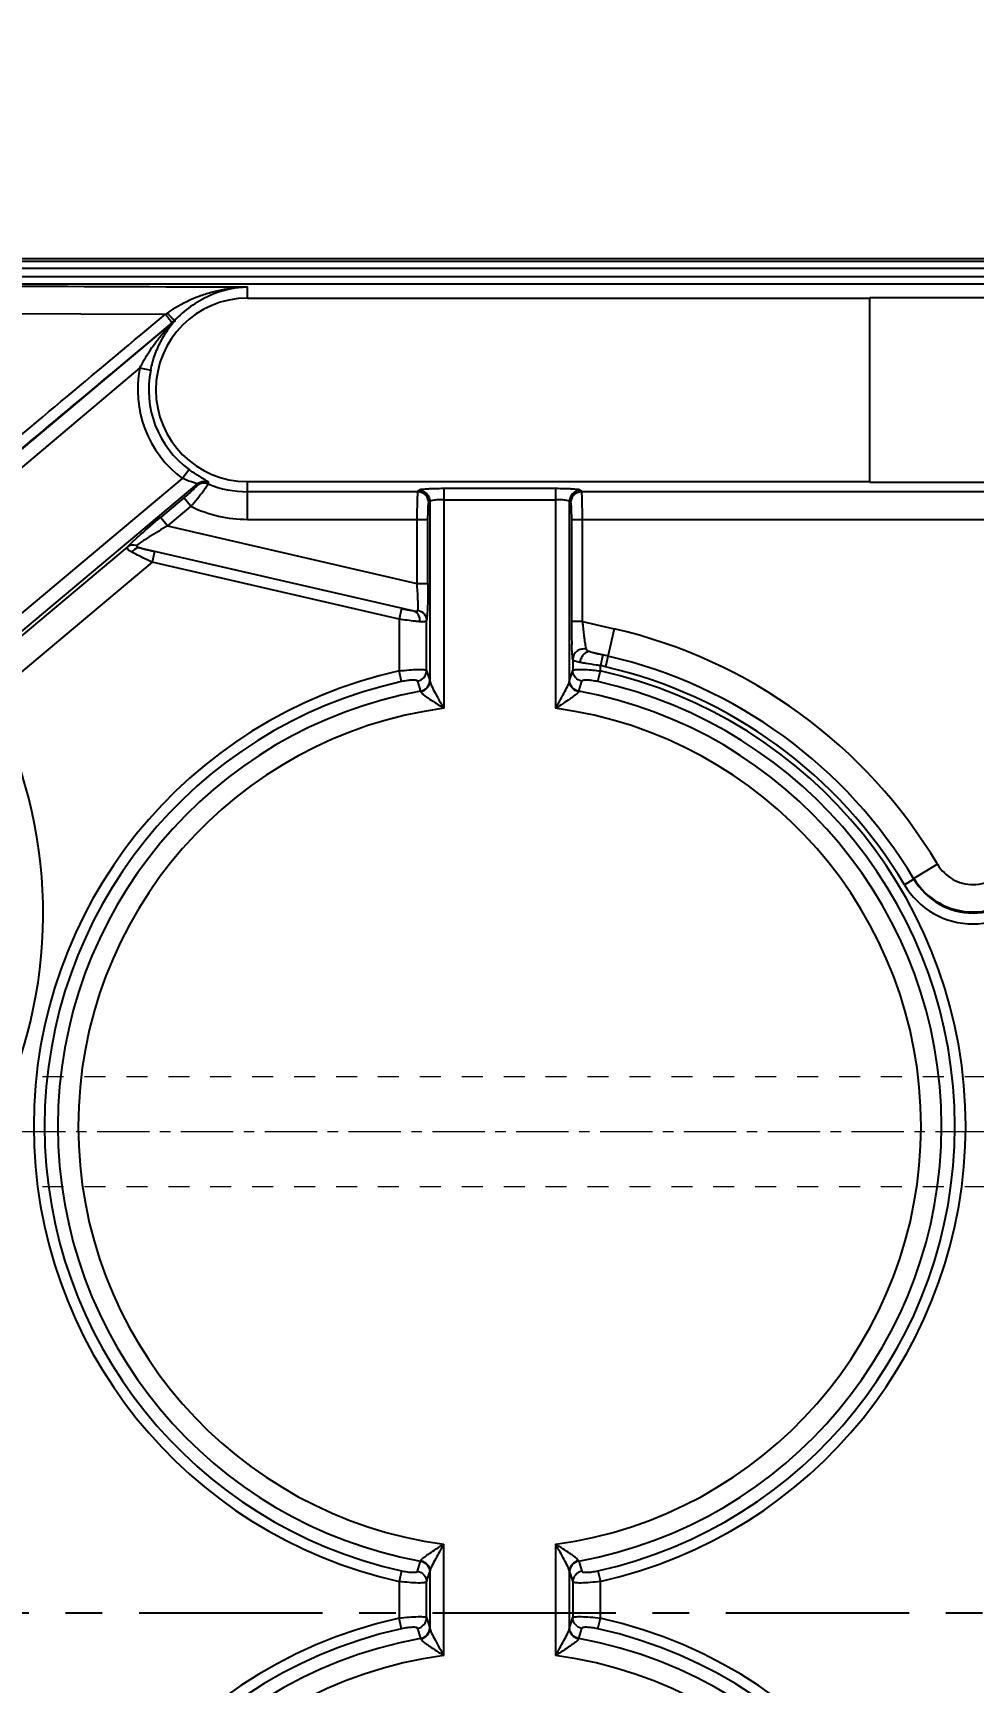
# Model space of a CAD drawing. Header units: millimetres. Extents: x 1727 to 4210, y -6182 to 759.
# Drawn here: x 2704.2 to 2772.6, y -3313.4 to -3193.6 of the extents above; entities that cross this region are included whole.
import ezdxf

# ---------------------------------------------------------------- set-up
doc = ezdxf.new("R2010")
doc.units = ezdxf.units.MM
doc.header["$LTSCALE"] = 16.335
doc.header["$PDMODE"] = 3
doc.header["$PDSIZE"] = 0.3125
doc.linetypes.add('CENTER', pattern=[0.6, 0.375, -0.075, 0.075, -0.075])
doc.linetypes.add('HIDDEN', pattern=[0.2, 0.1, -0.1])
doc.layers.get('0').update_dxf_attribs({"linetype": 'CONTINUOUS'})
doc.layers.get('Defpoints').update_dxf_attribs({"linetype": 'CONTINUOUS'})
doc.layers.add('cool', color=153, linetype='HIDDEN', lineweight=9)
doc.layers.add('dim', color=82, linetype='CONTINUOUS', lineweight=9)
doc.layers.add('DEFAULT_2', color=8, linetype='HIDDEN')
doc.styles.get("Standard").update_dxf_attribs({"font": 'txt', "width": 0.8})
doc.dimstyles.new('mold', dxfattribs={"dimtxt": 8, "dimasz": 5, "dimexe": 0, "dimexo": 0, "dimgap": 0, "dimtad": 1, "dimzin": 1, "dimtxsty": 'Standard', "dimcen": 0, "dimclrd": 4, "dimclre": 4, "dimclrt": 6, "dimazin": 0, "dimtfac": 1, "dimtofl": 0, "dimtmove": 0, "dimatfit": 3, "dimfxl": 0, "dimarcsym": 0})

# ---------------------------------------------------------------- blocks, each defined once
blk = doc.blocks.new('124')
at = {"layer": 'cool', "ltscale": 0.932966}
for p, q in [((10.14, -1344.71), (401.48, -1344.71)), ((10.14, -1352.71), (401.48, -1352.71))]:
    blk.add_line(p, q, dxfattribs=at)
at = {"layer": 'cool', "color": 1, "linetype": 'CENTER', "ltscale": 0.621977}
blk.add_line((-4.19, -1348.71), (415.81, -1348.71), dxfattribs=at)
blk = doc.blocks.new('*D510')
at = {"layer": 'Defpoints', "color": 0}
for p in [(2772.58, -3308.43), (2772.58, -3477), (2772.58, -3491.24)]:
    blk.add_point(p, dxfattribs=at)
at = {"layer": 'dim', "color": 4, "lineweight": -2}
blk.add_line((2772.58, -3477), (2772.58, -3501.9), dxfattribs=at)
at = {"layer": 'dim', "color": 6, "insert": (2769.66, -3496.57), "char_height": 5, "attachment_point": 5, "rotation": 90}
blk.add_mtext('0,00', dxfattribs=at)
blk = doc.blocks.new('*D511')
at = {"layer": 'Defpoints', "color": 0}
for p in [(2772.58, -3129.81), (2772.58, -3141.71), (2772.58, -3308.43)]:
    blk.add_point(p, dxfattribs=at)
at = {"layer": 'dim', "color": 4, "lineweight": -2}
blk.add_line((2772.58, -3141.71), (2772.58, -3119.14), dxfattribs=at)
at = {"layer": 'dim', "color": 6, "insert": (2769.66, -3124.47), "char_height": 5, "attachment_point": 5, "rotation": 90}
blk.add_mtext('0,00', dxfattribs=at)
blk = doc.blocks.new('*D518')
at = {"layer": 'Defpoints', "color": 0}
for p in [(2553.25, -3308.43), (2568.17, -3308.43), (2772.58, -3308.43)]:
    blk.add_point(p, dxfattribs=at)
at = {"layer": 'dim', "color": 4, "lineweight": -2}
blk.add_line((2568.17, -3308.43), (2542.59, -3308.43), dxfattribs=at)
at = {"layer": 'dim', "color": 6, "insert": (2547.92, -3305.51), "char_height": 5, "attachment_point": 5}
blk.add_mtext('0,00', dxfattribs=at)
blk = doc.blocks.new('*D520')
at = {"layer": 'Defpoints', "color": 0}
for p in [(2772.58, -3308.43), (2553.25, -3413.43), (2569.64, -3413.43)]:
    blk.add_point(p, dxfattribs=at)
at = {"layer": 'dim', "color": 4, "lineweight": -2}
blk.add_line((2569.64, -3413.43), (2535.92, -3413.43), dxfattribs=at)
at = {"layer": 'dim', "color": 6, "insert": (2544.59, -3410.51), "char_height": 5, "attachment_point": 5}
blk.add_mtext('105,00', dxfattribs=at)
blk = doc.blocks.new('*D521')
at = {"layer": 'Defpoints', "color": 0}
for p in [(2772.58, -3308.43), (2553.25, -3458.43), (2593.78, -3458.43)]:
    blk.add_point(p, dxfattribs=at)
at = {"layer": 'dim', "color": 4, "lineweight": -2}
blk.add_line((2593.78, -3458.43), (2535.92, -3458.43), dxfattribs=at)
at = {"layer": 'dim', "color": 6, "insert": (2544.59, -3455.51), "char_height": 5, "attachment_point": 5}
blk.add_mtext('150,00', dxfattribs=at)
blk = doc.blocks.new('*D515')
at = {"layer": 'Defpoints', "color": 0}
for p in [(2772.58, -3308.43), (2602.58, -3467.23), (2602.58, -3491.24)]:
    blk.add_point(p, dxfattribs=at)
at = {"layer": 'dim', "color": 4, "lineweight": -2}
blk.add_line((2602.58, -3467.23), (2602.58, -3508.57), dxfattribs=at)
at = {"layer": 'dim', "color": 6, "insert": (2599.66, -3499.9), "char_height": 5, "attachment_point": 5, "rotation": 90}
blk.add_mtext('170,00', dxfattribs=at)
blk = doc.blocks.new('*D522')
at = {"layer": 'Defpoints', "color": 0}
for p in [(2602.58, -3129.81), (2602.58, -3155.15), (2772.58, -3308.43)]:
    blk.add_point(p, dxfattribs=at)
at = {"layer": 'dim', "color": 4, "lineweight": -2}
blk.add_line((2602.58, -3155.15), (2602.58, -3112.47), dxfattribs=at)
at = {"layer": 'dim', "color": 6, "insert": (2599.66, -3121.14), "char_height": 5, "attachment_point": 5, "rotation": 90}
blk.add_mtext('170,00', dxfattribs=at)
blk = doc.blocks.new('*D516')
at = {"layer": 'Defpoints', "color": 0}
for p in [(2554.25, -3158.43), (2593.78, -3158.43), (2772.58, -3308.43)]:
    blk.add_point(p, dxfattribs=at)
at = {"layer": 'dim', "color": 4, "lineweight": -2}
blk.add_line((2593.78, -3158.43), (2536.91, -3158.43), dxfattribs=at)
at = {"layer": 'dim', "color": 6, "insert": (2545.58, -3155.51), "char_height": 5, "attachment_point": 5}
blk.add_mtext('150,00', dxfattribs=at)
blk = doc.blocks.new('*D679')
at = {"layer": 'Defpoints', "color": 0}
for p in [(2772.58, -3308.43), (2555.6, -3343.43), (2567.18, -3343.43)]:
    blk.add_point(p, dxfattribs=at)
at = {"layer": 'dim', "color": 4, "lineweight": -2}
blk.add_line((2567.18, -3343.43), (2540.27, -3343.43), dxfattribs=at)
at = {"layer": 'dim', "color": 6, "insert": (2547.94, -3340.51), "char_height": 5, "attachment_point": 5}
blk.add_mtext('35,00', dxfattribs=at)
blk = doc.blocks.new('*D680')
at = {"layer": 'Defpoints', "color": 0}
for p in [(2555.6, -3273.43), (2571.26, -3273.43), (2772.58, -3308.43)]:
    blk.add_point(p, dxfattribs=at)
at = {"layer": 'dim', "color": 4, "lineweight": -2}
blk.add_line((2571.26, -3273.43), (2540.27, -3273.43), dxfattribs=at)
at = {"layer": 'dim', "color": 6, "insert": (2547.94, -3270.51), "char_height": 5, "attachment_point": 5}
blk.add_mtext('35,00', dxfattribs=at)
blk = doc.blocks.new('*D681')
at = {"layer": 'Defpoints', "color": 0}
for p in [(2555.6, -3188.43), (2571.06, -3188.43), (2772.58, -3308.43)]:
    blk.add_point(p, dxfattribs=at)
at = {"layer": 'dim', "color": 4, "lineweight": -2}
blk.add_line((2571.06, -3188.43), (2538.27, -3188.43), dxfattribs=at)
at = {"layer": 'dim', "color": 6, "insert": (2546.94, -3185.51), "char_height": 5, "attachment_point": 5}
blk.add_mtext('120,00', dxfattribs=at)

msp = doc.modelspace()

# ---------------------------------------------------------------- linework, layer by layer
at = {"color": 7, "linetype": 'Continuous'}
for p, q in [((2679.243, -3209.99), (2865.908, -3209.99)), ((2865.746, -3210.202), (2679.405, -3210.202)), ((2679.79, -3210.704), (2865.36, -3210.704)), ((2863.349, -3211.321), (2681.802, -3211.321)), ((2681.802, -3211.822), (2863.349, -3211.822)), ((2719.813, -3212.873), (2719.813, -3212.059)), ((2719.813, -3212.873), (2765.075, -3212.873)), ((2765.075, -3212.831), (2780.075, -3212.831)), ((2765.075, -3226.202), (2765.075, -3212.873)), ((2681.547, -3213.904), (2713.845, -3214.045)), ((2713.845, -3214.045), (2713.988, -3213.959)), ((2714.537, -3214.494), (2692.595, -3232.906)), ((2714.322, -3214.66), (2714.503, -3214.508)), ((2714.537, -3214.494), (2714.503, -3214.508)), ((2711.993, -3217.939), (2693.24, -3233.675)), ((2711.993, -3217.939), (2712.779, -3218.1)), ((2696.954, -3241.188), (2715.089, -3225.971)), ((2715.564, -3225.324), (2715.089, -3225.971)), ((2716.968, -3226.376), (2716.98, -3226.265)), ((2719.813, -3228.949), (2719.813, -3226.202)), ((2719.813, -3226.202), (2765.075, -3226.202)), ((2765.075, -3226.244), (2780.075, -3226.244)), ((2699.112, -3240.687), (2716.152, -3226.389)), ((2715.18, -3227.386), (2713.49, -3228.805)), ((2715.696, -3228.001), (2715.18, -3227.386)), ((2716.143, -3226.501), (2716.152, -3226.389)), ((2732.196, -3226.944), (2719.813, -3226.944)), ((2732.196, -3226.944), (2732.276, -3226.837)), ((2734.083, -3226.717), (2734.083, -3242.682)), ((2742.225, -3226.717), (2734.083, -3226.717)), ((2734.083, -3227.519), (2742.225, -3227.519)), ((2742.225, -3226.717), (2742.225, -3242.682)), ((2744.032, -3226.837), (2744.112, -3226.944)), ((2801.038, -3226.944), (2744.112, -3226.944)), ((2715.696, -3228.001), (2714.006, -3229.42)), ((2733.079, -3227.639), (2732.999, -3227.746)), ((2733.079, -3227.639), (2733.079, -3240.707)), ((2743.229, -3240.707), (2743.229, -3227.639)), ((2743.31, -3227.746), (2743.229, -3227.639)), ((2714.006, -3229.42), (2713.49, -3228.805)), ((2714.006, -3229.42), (2732.137, -3233.599)), ((2719.813, -3228.949), (2732.94, -3228.949)), ((2732.137, -3228.949), (2732.137, -3233.599)), ((2732.94, -3233.599), (2732.94, -3228.949)), ((2743.368, -3228.949), (2743.368, -3236.372)), ((2743.368, -3228.949), (2801.782, -3228.949)), ((2744.171, -3236.372), (2744.171, -3228.949)), ((2711.065, -3230.967), (2699.86, -3240.369)), ((2711.99, -3231.013), (2731.909, -3235.604)), ((2712.875, -3232.069), (2701.121, -3241.932)), ((2713.056, -3231.287), (2712.875, -3232.069)), ((2730.835, -3236.208), (2712.875, -3232.069)), ((2732.137, -3233.599), (2732.94, -3233.599)), ((2731.015, -3235.426), (2730.835, -3236.208)), ((2730.835, -3236.208), (2730.835, -3239.968)), ((2732.842, -3239.929), (2732.842, -3236.297)), ((2744.171, -3236.372), (2743.368, -3236.372)), ((2744.171, -3236.372), (2746.486, -3236.906)), ((2746.486, -3236.906), (2745.849, -3239.668)), ((2743.466, -3239.116), (2743.466, -3239.929)), ((2744.759, -3238.566), (2746.035, -3238.86)), ((2745.654, -3238.8), (2745.474, -3239.582)), ((2731.006, -3240.741), (2730.835, -3239.968)), ((2732.183, -3240.708), (2732.408, -3241.443)), ((2732.842, -3239.929), (2733.069, -3240.664)), ((2743.239, -3240.664), (2743.466, -3239.929)), ((2743.901, -3241.443), (2744.126, -3240.708)), ((2745.303, -3240.741), (2745.474, -3239.968)), ((2745.474, -3239.968), (2745.474, -3239.582)), ((2745.849, -3239.668), (2745.474, -3239.582)), ((2768.27, -3255.097), (2767.581, -3255.508)), ((2768.27, -3255.097), (2768.273, -3255.048)), ((2769.994, -3254.019), (2768.273, -3255.048)), ((2734.083, -3311.524), (2734.083, -3303.426)), ((2742.225, -3303.426), (2742.225, -3311.524)), ((2731.006, -3305.366), (2730.835, -3306.14)), ((2732.183, -3305.4), (2732.408, -3304.664)), ((2732.842, -3306.178), (2733.069, -3305.443)), ((2733.079, -3305.401), (2733.079, -3309.549)), ((2743.229, -3309.549), (2743.229, -3305.401)), ((2743.239, -3305.443), (2743.466, -3306.178)), ((2743.901, -3304.664), (2744.126, -3305.4)), ((2745.303, -3305.366), (2745.474, -3306.14)), ((2730.835, -3306.14), (2730.835, -3308.81)), ((2732.842, -3308.772), (2732.842, -3306.178)), ((2743.466, -3306.178), (2743.466, -3308.772)), ((2745.474, -3308.81), (2745.474, -3306.14)), ((2731.006, -3309.583), (2730.835, -3308.81)), ((2732.842, -3308.772), (2733.069, -3309.507)), ((2743.239, -3309.507), (2743.466, -3308.772)), ((2745.303, -3309.583), (2745.474, -3308.81)), ((2732.183, -3309.55), (2732.408, -3310.286)), ((2743.901, -3310.286), (2744.126, -3309.55))]:
    msp.add_line(p, q, dxfattribs=at)
at = {"color": 1, "linetype": 'CENTER', "ltscale": 2.176925}
msp.add_line((2562.575, -3308.43), (2982.575, -3308.43), dxfattribs=at)
at = {"color": 7, "linetype": 'Continuous'}
for centre, radius, start, end in [((2772.29, 13883.174), 17095.313, 269.6968578, 269.8241215), ((2719.813, -3219.537), 6.664, 90, 270), ((2719.813, -3219.537), 7.982, 168.44952, 233.71075), ((2719.813, -3219.537), 7.179, 168.44952, 233.71075), ((2716.667, -3227.006), 0.804, 121.96178, 129.83293), ((2716.66, -3227.122), 0.808, 112.89234, 129.7855), ((2719.813, -3219.537), 7.407, 247.40864, 270), ((2719.813, -3219.537), 9.412, 244.06287, 270), ((2797.346, -3236.384), 53.978, 179.98789, 180.92221), ((2738.154, -3273.054), 37.096, 30.87199, 77.02103), ((2782.755, -3236.652), 39.384, 180.87317, 182.03426), ((2744.895, -3239.475), 0.921, 167.78496, 172.00613), ((2738.154, -3273.054), 35.063, 30.80549, 77.02103), ((2738.154, -3273.054), 33.886, 102.47454, 257.52546), ((2738.154, -3273.054), 33.886, 282.47454, 77.52546), ((2738.154, -3273.054), 34.261, 30.80549, 77.02103), ((2738.154, -3273.054), 33.094, 102.47454, 257.52546), ((2738.154, -3273.054), 32.128, 100.30331, 259.69669), ((2738.154, -3273.054), 32.128, 280.30331, 79.69669), ((2738.154, -3273.054), 33.094, 282.47454, 77.52546), ((2671.07, -3257.592), 33.886, 282.47454, 27.52546), ((2738.154, -3273.054), 30.644, 97.63481, 262.36519), ((2738.154, -3273.054), 30.644, 277.63481, 82.36519), ((2772.575, -3252.461), 5.02, 211.01746, 328.98254), ((2671.07, -3326.435), 33.886, 102.47454, 77.52546), ((2738.154, -3341.896), 33.886, 102.47454, 77.52546), ((2738.154, -3341.896), 33.094, 102.47454, 77.52546), ((2738.154, -3341.896), 32.128, 100.30331, 79.69669), ((2738.154, -3341.896), 30.644, 97.63481, 82.36519)]:
    msp.add_arc(centre, radius, start, end, dxfattribs=at)
for points, knots in [([(2713.988, -3213.959), (2714.168, -3213.828), (2714.892, -3213.334), (2715.687, -3212.943), (2716.303, -3212.719)], [0, 0, 0, 0, 0.2534757, 1, 1, 1, 1]), ([(2719.813, -3212.059), (2718.865, -3212.098), (2716.88, -3212.563), (2715.216, -3213.755), (2714.501, -3214.509)], [0, 0, 0, 0, 0.4773296, 1, 1, 1, 1]), ([(2716.303, -3212.719), (2716.587, -3212.616), (2717.725, -3212.252), (2718.922, -3212.082), (2719.813, -3212.059)], [0, 0, 0, 0, 0.2538113, 1, 1, 1, 1]), ([(2714.127, -3214.391), (2714.105, -3214.364), (2714.012, -3214.247), (2713.917, -3214.132), (2713.845, -3214.045)], [0, 0, 0, 0, 0.2388058, 1, 1, 1, 1]), ([(2714.084, -3214.062), (2714.1, -3214.078), (2714.16, -3214.138), (2714.218, -3214.2), (2714.261, -3214.246)], [0, 0, 0, 0, 0.2632811, 1, 1, 1, 1]), ([(2714.502, -3214.509), (2714.493, -3214.512), (2714.469, -3214.468), (2714.428, -3214.424), (2714.348, -3214.342), (2714.293, -3214.281), (2714.261, -3214.246)], [0, 0, 0, 0, 0.0886406, 0.2926411, 0.6024413, 1, 1, 1, 1]), ([(2712.659, -3216.775), (2712.798, -3216.563), (2713.015, -3216.252), (2713.321, -3215.852), (2713.558, -3215.561), (2713.801, -3215.277), (2714.008, -3215.049), (2714.178, -3214.867), (2714.296, -3214.743), (2714.417, -3214.619), (2714.454, -3214.58), (2714.514, -3214.518), (2714.503, -3214.523)], [0, 0, 0, 0, 0.2603147, 0.3896418, 0.5184034, 0.6465394, 0.7738302, 0.8369484, 0.8993539, 0.9598703, 0.9876386, 1, 1, 1, 1]), ([(2712.779, -3218.1), (2712.817, -3217.913), (2712.905, -3217.546), (2713.075, -3217.01), (2713.278, -3216.498), (2713.511, -3216.013), (2713.729, -3215.629), (2713.915, -3215.338), (2714.06, -3215.127), (2714.201, -3214.933), (2714.369, -3214.721), (2714.425, -3214.643), (2714.579, -3214.468), (2714.55, -3214.48)], [0, 0, 0, 0, 0.1402235, 0.2783615, 0.4135868, 0.5457218, 0.6747861, 0.7381349, 0.8005698, 0.8618092, 0.9211677, 0.9763885, 1, 1, 1, 1]), ([(2714.322, -3214.66), (2714.321, -3214.65), (2714.299, -3214.624), (2714.265, -3214.569), (2714.203, -3214.489), (2714.155, -3214.427), (2714.127, -3214.391)], [0, 0, 0, 0, 0.0873151, 0.287847, 0.5946074, 1, 1, 1, 1]), ([(2716.152, -3226.389), (2716.156, -3226.38), (2716.115, -3226.355), (2716.058, -3226.336), (2715.948, -3226.298), (2715.751, -3226.236), (2715.455, -3226.134), (2715.214, -3226.033), (2715.089, -3225.971)], [0, 0, 0, 0, 0.0251228, 0.0879702, 0.1861249, 0.3141925, 0.6358177, 1, 1, 1, 1]), ([(2716.98, -3226.265), (2716.98, -3226.249), (2716.935, -3226.214), (2716.859, -3226.158), (2716.722, -3226.076), (2716.546, -3225.97), (2716.331, -3225.84), (2715.995, -3225.629), (2715.737, -3225.452), (2715.564, -3225.324)], [0, 0, 0, 0, 0.0265349, 0.085773, 0.1782394, 0.3008879, 0.4497263, 0.620027, 1, 1, 1, 1]), ([(2716.98, -3226.265), (2716.92, -3226.24), (2716.676, -3226.176), (2716.401, -3226.225), (2716.242, -3226.324)], [0, 0, 0, 0, 0.2550864, 1, 1, 1, 1]), ([(2716.143, -3226.501), (2716.142, -3226.515), (2716.108, -3226.547), (2716.055, -3226.61), (2715.961, -3226.699), (2715.789, -3226.86), (2715.526, -3227.093), (2715.301, -3227.285), (2715.18, -3227.386)], [0, 0, 0, 0, 0.0305004, 0.0972429, 0.1961865, 0.3228158, 0.6389841, 1, 1, 1, 1]), ([(2715.696, -3228.001), (2715.863, -3227.815), (2716.161, -3227.454), (2716.509, -3227.021), (2716.733, -3226.725), (2716.852, -3226.564), (2716.923, -3226.452), (2716.961, -3226.396), (2716.968, -3226.376)], [0, 0, 0, 0, 0.3632932, 0.6796317, 0.8057661, 0.9037975, 0.9693272, 1, 1, 1, 1]), ([(2732.196, -3226.944), (2732.187, -3226.963), (2732.183, -3227.029), (2732.17, -3227.156), (2732.162, -3227.347), (2732.149, -3227.706), (2732.14, -3228.247), (2732.137, -3228.704), (2732.137, -3228.949)], [0, 0, 0, 0, 0.0311314, 0.0958626, 0.1923118, 0.3169126, 0.6329167, 1, 1, 1, 1]), ([(2734.083, -3226.717), (2733.859, -3226.717), (2733.534, -3226.721), (2733.119, -3226.736), (2732.852, -3226.75), (2732.63, -3226.767), (2732.457, -3226.785), (2732.349, -3226.808), (2732.287, -3226.822), (2732.276, -3226.837)], [0, 0, 0, 0, 0.3692844, 0.5373563, 0.6861138, 0.8103842, 0.9059729, 0.9694558, 1, 1, 1, 1]), ([(2732.276, -3226.837), (2732.338, -3226.837), (2732.598, -3226.875), (2732.842, -3227.038), (2732.951, -3227.206)], [0, 0, 0, 0, 0.2376206, 1, 1, 1, 1]), ([(2732.951, -3227.206), (2732.972, -3227.239), (2733.045, -3227.373), (2733.079, -3227.527), (2733.079, -3227.639)], [0, 0, 0, 0, 0.2634873, 1, 1, 1, 1]), ([(2734.083, -3227.519), (2733.959, -3227.519), (2733.727, -3227.524), (2733.424, -3227.547), (2733.219, -3227.577), (2733.118, -3227.609), (2733.084, -3227.627), (2733.079, -3227.639)], [0, 0, 0, 0, 0.3652966, 0.67944, 0.8979409, 0.9637771, 1, 1, 1, 1]), ([(2744.032, -3226.837), (2744.021, -3226.822), (2743.959, -3226.808), (2743.851, -3226.785), (2743.678, -3226.767), (2743.457, -3226.75), (2743.19, -3226.736), (2742.775, -3226.721), (2742.449, -3226.717), (2742.225, -3226.717)], [0, 0, 0, 0, 0.0305392, 0.0940157, 0.1895962, 0.3138607, 0.4626186, 0.6306983, 1, 1, 1, 1]), ([(2743.229, -3227.639), (2743.224, -3227.627), (2743.191, -3227.609), (2743.09, -3227.577), (2742.884, -3227.547), (2742.581, -3227.524), (2742.35, -3227.519), (2742.225, -3227.519)], [0, 0, 0, 0, 0.0362219, 0.102057, 0.3205589, 0.6347077, 1, 1, 1, 1]), ([(2743.358, -3227.206), (2743.336, -3227.239), (2743.264, -3227.373), (2743.229, -3227.527), (2743.229, -3227.639)], [0, 0, 0, 0, 0.2634871, 1, 1, 1, 1]), ([(2744.032, -3226.837), (2743.97, -3226.837), (2743.71, -3226.875), (2743.466, -3227.038), (2743.358, -3227.206)], [0, 0, 0, 0, 0.2376213, 1, 1, 1, 1]), ([(2744.171, -3228.949), (2744.171, -3228.704), (2744.168, -3228.247), (2744.159, -3227.706), (2744.146, -3227.347), (2744.138, -3227.156), (2744.125, -3227.029), (2744.121, -3226.963), (2744.112, -3226.944)], [0, 0, 0, 0, 0.3670832, 0.6830874, 0.8076883, 0.9041374, 0.9688686, 1, 1, 1, 1]), ([(2732.94, -3228.949), (2732.94, -3228.802), (2732.943, -3228.528), (2732.952, -3228.203), (2732.965, -3227.988), (2732.973, -3227.872), (2732.985, -3227.797), (2732.991, -3227.756), (2732.999, -3227.746)], [0, 0, 0, 0, 0.3660596, 0.6821357, 0.8066979, 0.9029912, 0.9680165, 1, 1, 1, 1]), ([(2743.31, -3227.746), (2743.317, -3227.756), (2743.323, -3227.797), (2743.335, -3227.872), (2743.344, -3227.988), (2743.356, -3228.203), (2743.366, -3228.528), (2743.368, -3228.802), (2743.368, -3228.949)], [0, 0, 0, 0, 0.0319837, 0.097009, 0.1933024, 0.3178648, 0.6339408, 1, 1, 1, 1]), ([(2711.065, -3230.967), (2711.189, -3230.834), (2711.513, -3230.526), (2712.316, -3229.8), (2713.003, -3229.215), (2713.49, -3228.805)], [0, 0, 0, 0, 0.1678015, 0.4118709, 1, 1, 1, 1]), ([(2714.006, -3229.42), (2713.556, -3229.684), (2712.921, -3230.065), (2712.173, -3230.546), (2711.868, -3230.751), (2711.752, -3230.844)], [0, 0, 0, 0, 0.5871045, 0.8327019, 1, 1, 1, 1]), ([(2711.427, -3231.338), (2711.363, -3231.303), (2711.252, -3231.24), (2711.123, -3231.145), (2711.039, -3231.056), (2711.05, -3230.987), (2711.065, -3230.967)], [0, 0, 0, 0, 0.3877215, 0.6784219, 0.866656, 1, 1, 1, 1]), ([(2711.99, -3231.013), (2711.944, -3231.006), (2711.717, -3231.026), (2711.524, -3231.19), (2711.427, -3231.338)], [0, 0, 0, 0, 0.208264, 1, 1, 1, 1]), ([(2711.751, -3230.844), (2711.74, -3230.853), (2711.719, -3230.893), (2711.785, -3230.94), (2711.869, -3230.976), (2711.946, -3231.001), (2711.99, -3231.013)], [0, 0, 0, 0, 0.1349738, 0.3035181, 0.5935575, 1, 1, 1, 1]), ([(2711.99, -3231.013), (2712.065, -3231.035), (2712.418, -3231.135), (2712.775, -3231.222), (2713.056, -3231.287)], [0, 0, 0, 0, 0.2139537, 1, 1, 1, 1]), ([(2712.875, -3232.069), (2712.741, -3232.004), (2712.255, -3231.767), (2711.771, -3231.524), (2711.427, -3231.338)], [0, 0, 0, 0, 0.2755511, 1, 1, 1, 1]), ([(2732.209, -3235.559), (2732.221, -3235.459), (2732.225, -3235.204), (2732.211, -3234.55), (2732.171, -3233.997), (2732.137, -3233.599)], [0, 0, 0, 0, 0.1542846, 0.3884128, 1, 1, 1, 1]), ([(2732.94, -3233.599), (2732.94, -3234.148), (2732.931, -3234.91), (2732.889, -3235.809), (2732.862, -3236.159), (2732.842, -3236.297)], [0, 0, 0, 0, 0.6104137, 0.8450645, 1, 1, 1, 1]), ([(2731.015, -3235.426), (2731.098, -3235.445), (2731.394, -3235.511), (2731.693, -3235.571), (2731.909, -3235.604)], [0, 0, 0, 0, 0.2795368, 1, 1, 1, 1]), ([(2731.909, -3235.604), (2731.95, -3235.611), (2732.023, -3235.619), (2732.123, -3235.628), (2732.205, -3235.593), (2732.209, -3235.559)], [0, 0, 0, 0, 0.3850873, 0.6749866, 1, 1, 1, 1]), ([(2731.909, -3235.604), (2732.045, -3235.644), (2732.293, -3235.89), (2732.337, -3236.215), (2732.326, -3236.385)], [0, 0, 0, 0, 0.4532998, 1, 1, 1, 1]), ([(2732.209, -3235.559), (2732.377, -3235.596), (2732.699, -3235.777), (2732.839, -3236.126), (2732.842, -3236.297)], [0, 0, 0, 0, 0.5014203, 1, 1, 1, 1]), ([(2732.326, -3236.385), (2732.221, -3236.376), (2731.723, -3236.326), (2731.226, -3236.263), (2730.835, -3236.208)], [0, 0, 0, 0, 0.2094677, 1, 1, 1, 1]), ([(2732.842, -3236.297), (2732.828, -3236.354), (2732.69, -3236.399), (2732.52, -3236.399), (2732.395, -3236.392), (2732.326, -3236.385)], [0, 0, 0, 0, 0.3234471, 0.6158798, 1, 1, 1, 1]), ([(2744.171, -3236.372), (2744.18, -3236.48), (2744.218, -3236.888), (2744.263, -3237.295), (2744.303, -3237.593)], [0, 0, 0, 0, 0.2643293, 1, 1, 1, 1]), ([(2743.427, -3238.691), (2743.424, -3238.644), (2743.411, -3238.43), (2743.402, -3238.217), (2743.396, -3238.05)], [0, 0, 0, 0, 0.222849, 1, 1, 1, 1]), ([(2744.303, -3237.593), (2744.309, -3237.637), (2744.331, -3237.794), (2744.355, -3237.951), (2744.374, -3238.065)], [0, 0, 0, 0, 0.2743052, 1, 1, 1, 1]), ([(2744.374, -3238.065), (2744.38, -3238.096), (2744.399, -3238.201), (2744.42, -3238.306), (2744.439, -3238.378)], [0, 0, 0, 0, 0.2978961, 1, 1, 1, 1]), ([(2743.466, -3239.116), (2743.463, -3239.088), (2743.445, -3238.947), (2743.435, -3238.805), (2743.427, -3238.691)], [0, 0, 0, 0, 0.198386, 1, 1, 1, 1]), ([(2744.439, -3238.378), (2744.329, -3238.357), (2744.089, -3238.37), (2743.662, -3238.545), (2743.471, -3238.897), (2743.466, -3239.116)], [0, 0, 0, 0, 0.2494021, 0.516037, 1, 1, 1, 1]), ([(2743.983, -3239.347), (2743.858, -3239.324), (2743.68, -3239.293), (2743.482, -3239.181), (2743.466, -3239.116)], [0, 0, 0, 0, 0.6543928, 1, 1, 1, 1]), ([(2744.411, -3239.422), (2744.372, -3239.415), (2744.229, -3239.392), (2744.086, -3239.367), (2743.983, -3239.347)], [0, 0, 0, 0, 0.270887, 1, 1, 1, 1]), ([(2744.759, -3238.566), (2744.595, -3238.539), (2744.305, -3238.669), (2744.092, -3238.978), (2744.017, -3239.178), (2743.994, -3239.28)], [0, 0, 0, 0, 0.4418555, 0.7204919, 1, 1, 1, 1]), ([(2745.474, -3239.582), (2745.381, -3239.569), (2745.026, -3239.519), (2744.672, -3239.465), (2744.411, -3239.422)], [0, 0, 0, 0, 0.2620418, 1, 1, 1, 1]), ([(2744.439, -3238.378), (2744.442, -3238.387), (2744.461, -3238.429), (2744.5, -3238.458), (2744.531, -3238.476)], [0, 0, 0, 0, 0.2109302, 1, 1, 1, 1]), ([(2744.531, -3238.476), (2744.546, -3238.485), (2744.618, -3238.522), (2744.697, -3238.548), (2744.759, -3238.566)], [0, 0, 0, 0, 0.2083445, 1, 1, 1, 1]), ([(2744.759, -3238.566), (2744.821, -3238.585), (2745.118, -3238.671), (2745.417, -3238.746), (2745.654, -3238.8)], [0, 0, 0, 0, 0.2116556, 1, 1, 1, 1]), ([(2730.835, -3239.968), (2731.081, -3239.934), (2731.541, -3239.885), (2732.088, -3239.853), (2732.448, -3239.854), (2732.641, -3239.865), (2732.763, -3239.885), (2732.832, -3239.909), (2732.842, -3239.929)], [0, 0, 0, 0, 0.368828, 0.6853255, 0.8091735, 0.9042536, 0.967552, 1, 1, 1, 1]), ([(2732.183, -3240.708), (2732.171, -3240.669), (2732.018, -3240.632), (2731.787, -3240.627), (2731.417, -3240.66), (2731.15, -3240.709), (2731.006, -3240.741)], [0, 0, 0, 0, 0.10006, 0.3150783, 0.6301341, 1, 1, 1, 1]), ([(2732.183, -3240.708), (2732.361, -3240.674), (2732.703, -3240.48), (2732.84, -3240.109), (2732.842, -3239.929)], [0, 0, 0, 0, 0.5016059, 1, 1, 1, 1]), ([(2732.408, -3241.443), (2732.586, -3241.41), (2732.93, -3241.216), (2733.067, -3240.844), (2733.069, -3240.664)], [0, 0, 0, 0, 0.5022495, 1, 1, 1, 1]), ([(2732.415, -3241.471), (2732.593, -3241.438), (2732.935, -3241.25), (2733.077, -3240.884), (2733.079, -3240.707)], [0, 0, 0, 0, 0.5052994, 1, 1, 1, 1]), ([(2733.079, -3240.707), (2733.085, -3240.757), (2733.124, -3240.876), (2733.249, -3241.159), (2733.471, -3241.574), (2733.768, -3242.114), (2733.977, -3242.49), (2734.083, -3242.682)], [0, 0, 0, 0, 0.0690144, 0.166672, 0.4190946, 0.7036088, 1, 1, 1, 1]), ([(2742.225, -3242.682), (2742.324, -3242.497), (2742.529, -3242.137), (2742.818, -3241.609), (2743.04, -3241.193), (2743.175, -3240.898), (2743.223, -3240.766), (2743.229, -3240.707)], [0, 0, 0, 0, 0.2834001, 0.5593531, 0.8131554, 0.9198349, 1, 1, 1, 1]), ([(2743.893, -3241.471), (2743.715, -3241.438), (2743.373, -3241.251), (2743.232, -3240.884), (2743.229, -3240.707)], [0, 0, 0, 0, 0.5052726, 1, 1, 1, 1]), ([(2743.901, -3241.443), (2743.722, -3241.41), (2743.378, -3241.216), (2743.241, -3240.844), (2743.239, -3240.664)], [0, 0, 0, 0, 0.5022501, 1, 1, 1, 1]), ([(2743.466, -3239.929), (2743.476, -3239.909), (2743.546, -3239.885), (2743.667, -3239.865), (2743.861, -3239.854), (2744.008, -3239.853), (2744.092, -3239.855)], [0, 0, 0, 0, 0.1030902, 0.3042588, 0.6064237, 1, 1, 1, 1]), ([(2744.126, -3240.708), (2743.948, -3240.674), (2743.605, -3240.48), (2743.468, -3240.109), (2743.467, -3239.929)], [0, 0, 0, 0, 0.5016051, 1, 1, 1, 1]), ([(2744.092, -3239.855), (2744.192, -3239.856), (2744.654, -3239.874), (2745.115, -3239.919), (2745.474, -3239.968)], [0, 0, 0, 0, 0.2168078, 1, 1, 1, 1]), ([(2745.303, -3240.741), (2745.158, -3240.709), (2744.891, -3240.66), (2744.521, -3240.627), (2744.29, -3240.632), (2744.137, -3240.669), (2744.126, -3240.708)], [0, 0, 0, 0, 0.3698912, 0.6849566, 0.8999512, 1, 1, 1, 1]), ([(2732.415, -3241.471), (2732.423, -3241.51), (2732.502, -3241.593), (2732.642, -3241.713), (2732.838, -3241.856), (2733.145, -3242.069), (2733.565, -3242.345), (2733.908, -3242.568), (2734.083, -3242.682)], [0, 0, 0, 0, 0.05836, 0.1537781, 0.2733149, 0.4072541, 0.6974968, 1, 1, 1, 1]), ([(2743.893, -3241.471), (2743.885, -3241.507), (2743.815, -3241.587), (2743.683, -3241.702), (2743.491, -3241.843), (2743.182, -3242.056), (2742.755, -3242.337), (2742.405, -3242.565), (2742.225, -3242.682)], [0, 0, 0, 0, 0.0541425, 0.1434162, 0.2603164, 0.3951507, 0.6892101, 1, 1, 1, 1]), ([(2768.27, -3255.097), (2768.707, -3255.833), (2769.984, -3257.102), (2772.575, -3257.791), (2775.166, -3257.102), (2776.443, -3255.833), (2776.881, -3255.097)], [0, 0, 0, 0, 0.2501542, 0.4999947, 0.7498356, 1, 1, 1, 1]), ([(2769.994, -3254.019), (2770.257, -3254.459), (2771.024, -3255.217), (2772.575, -3255.627), (2774.127, -3255.217), (2774.894, -3254.459), (2775.157, -3254.019)], [0, 0, 0, 0, 0.2502207, 0.5000003, 0.7497798, 1, 1, 1, 1]), ([(2767.581, -3255.508), (2768.089, -3256.36), (2769.572, -3257.827), (2772.575, -3258.623), (2775.579, -3257.827), (2777.062, -3256.359), (2777.57, -3255.508)], [0, 0, 0, 0, 0.2500257, 0.5000039, 0.7499804, 1, 1, 1, 1]), ([(2732.415, -3304.637), (2732.423, -3304.6), (2732.493, -3304.521), (2732.626, -3304.405), (2732.817, -3304.265), (2733.126, -3304.051), (2733.553, -3303.77), (2733.903, -3303.543), (2734.083, -3303.426)], [0, 0, 0, 0, 0.0541425, 0.1434162, 0.2603164, 0.3951507, 0.6892101, 1, 1, 1, 1]), ([(2734.083, -3303.426), (2733.984, -3303.611), (2733.779, -3303.97), (2733.491, -3304.498), (2733.268, -3304.914), (2733.133, -3305.21), (2733.085, -3305.342), (2733.079, -3305.401)], [0, 0, 0, 0, 0.2834001, 0.5593531, 0.8131554, 0.9198349, 1, 1, 1, 1]), ([(2743.893, -3304.637), (2743.885, -3304.597), (2743.806, -3304.515), (2743.666, -3304.395), (2743.471, -3304.251), (2743.163, -3304.038), (2742.743, -3303.762), (2742.4, -3303.54), (2742.225, -3303.426)], [0, 0, 0, 0, 0.05836, 0.1537781, 0.2733149, 0.4072541, 0.6974968, 1, 1, 1, 1]), ([(2743.229, -3305.401), (2743.223, -3305.35), (2743.184, -3305.231), (2743.06, -3304.948), (2742.837, -3304.534), (2742.541, -3303.993), (2742.331, -3303.618), (2742.225, -3303.426)], [0, 0, 0, 0, 0.0690144, 0.1666721, 0.4190946, 0.7036088, 1, 1, 1, 1]), ([(2731.006, -3305.366), (2731.15, -3305.398), (2731.417, -3305.448), (2731.787, -3305.48), (2732.018, -3305.476), (2732.171, -3305.438), (2732.183, -3305.4)], [0, 0, 0, 0, 0.3698911, 0.6849565, 0.8999513, 1, 1, 1, 1]), ([(2732.183, -3305.4), (2732.361, -3305.433), (2732.703, -3305.627), (2732.84, -3305.998), (2732.842, -3306.178)], [0, 0, 0, 0, 0.5016051, 1, 1, 1, 1]), ([(2732.408, -3304.664), (2732.586, -3304.697), (2732.93, -3304.891), (2733.067, -3305.263), (2733.069, -3305.443)], [0, 0, 0, 0, 0.5022501, 1, 1, 1, 1]), ([(2732.415, -3304.636), (2732.593, -3304.669), (2732.935, -3304.857), (2733.077, -3305.223), (2733.079, -3305.401)], [0, 0, 0, 0, 0.5052726, 1, 1, 1, 1]), ([(2743.893, -3304.637), (2743.715, -3304.669), (2743.373, -3304.857), (2743.231, -3305.224), (2743.229, -3305.401)], [0, 0, 0, 0, 0.5052994, 1, 1, 1, 1]), ([(2743.901, -3304.664), (2743.722, -3304.697), (2743.378, -3304.891), (2743.241, -3305.263), (2743.239, -3305.443)], [0, 0, 0, 0, 0.5022495, 1, 1, 1, 1]), ([(2744.126, -3305.4), (2743.948, -3305.433), (2743.605, -3305.627), (2743.468, -3305.998), (2743.466, -3306.178)], [0, 0, 0, 0, 0.5016066, 1, 1, 1, 1]), ([(2744.126, -3305.4), (2744.138, -3305.439), (2744.292, -3305.475), (2744.524, -3305.481), (2744.892, -3305.447), (2745.159, -3305.398), (2745.303, -3305.366)], [0, 0, 0, 0, 0.1022682, 0.3176868, 0.6317446, 1, 1, 1, 1]), ([(2732.842, -3306.178), (2732.832, -3306.198), (2732.763, -3306.223), (2732.641, -3306.242), (2732.448, -3306.254), (2732.088, -3306.255), (2731.541, -3306.222), (2731.081, -3306.173), (2730.835, -3306.14)], [0, 0, 0, 0, 0.0324464, 0.095751, 0.1908357, 0.3146884, 0.6311836, 1, 1, 1, 1]), ([(2745.474, -3306.14), (2745.227, -3306.172), (2744.767, -3306.222), (2744.22, -3306.255), (2743.86, -3306.254), (2743.667, -3306.242), (2743.546, -3306.222), (2743.476, -3306.198), (2743.466, -3306.178)], [0, 0, 0, 0, 0.368856, 0.6853009, 0.8093924, 0.9043465, 0.9676757, 1, 1, 1, 1]), ([(2730.835, -3308.81), (2731.081, -3308.777), (2731.541, -3308.728), (2732.088, -3308.695), (2732.448, -3308.696), (2732.641, -3308.708), (2732.763, -3308.727), (2732.832, -3308.752), (2732.842, -3308.772)], [0, 0, 0, 0, 0.368828, 0.6853255, 0.8091735, 0.9042536, 0.967552, 1, 1, 1, 1]), ([(2732.183, -3309.55), (2732.361, -3309.517), (2732.703, -3309.322), (2732.84, -3308.952), (2732.842, -3308.772)], [0, 0, 0, 0, 0.5016059, 1, 1, 1, 1]), ([(2743.466, -3308.772), (2743.476, -3308.752), (2743.546, -3308.727), (2743.667, -3308.708), (2743.86, -3308.696), (2744.22, -3308.695), (2744.767, -3308.728), (2745.227, -3308.777), (2745.474, -3308.81)], [0, 0, 0, 0, 0.0324464, 0.095751, 0.1908358, 0.3146884, 0.6311836, 1, 1, 1, 1]), ([(2744.126, -3309.55), (2743.948, -3309.517), (2743.605, -3309.322), (2743.468, -3308.952), (2743.467, -3308.772)], [0, 0, 0, 0, 0.5016051, 1, 1, 1, 1]), ([(2732.183, -3309.55), (2732.171, -3309.512), (2732.018, -3309.474), (2731.787, -3309.469), (2731.417, -3309.502), (2731.15, -3309.551), (2731.006, -3309.583)], [0, 0, 0, 0, 0.10006, 0.3150783, 0.6301341, 1, 1, 1, 1]), ([(2732.408, -3310.286), (2732.586, -3310.253), (2732.93, -3310.058), (2733.067, -3309.687), (2733.069, -3309.507)], [0, 0, 0, 0, 0.5022495, 1, 1, 1, 1]), ([(2732.415, -3310.313), (2732.593, -3310.281), (2732.935, -3310.093), (2733.077, -3309.726), (2733.079, -3309.549)], [0, 0, 0, 0, 0.5052994, 1, 1, 1, 1]), ([(2733.079, -3309.549), (2733.085, -3309.6), (2733.124, -3309.718), (2733.249, -3310.002), (2733.471, -3310.416), (2733.768, -3310.956), (2733.977, -3311.332), (2734.083, -3311.524)], [0, 0, 0, 0, 0.0690144, 0.1666721, 0.4190946, 0.7036088, 1, 1, 1, 1]), ([(2742.225, -3311.524), (2742.324, -3311.339), (2742.529, -3310.98), (2742.818, -3310.452), (2743.04, -3310.036), (2743.175, -3309.74), (2743.223, -3309.608), (2743.229, -3309.549)], [0, 0, 0, 0, 0.2834001, 0.5593531, 0.8131554, 0.9198349, 1, 1, 1, 1]), ([(2743.893, -3310.313), (2743.715, -3310.281), (2743.373, -3310.093), (2743.232, -3309.726), (2743.229, -3309.549)], [0, 0, 0, 0, 0.5052726, 1, 1, 1, 1]), ([(2743.901, -3310.286), (2743.722, -3310.253), (2743.378, -3310.058), (2743.241, -3309.687), (2743.239, -3309.507)], [0, 0, 0, 0, 0.5022501, 1, 1, 1, 1]), ([(2745.303, -3309.583), (2745.158, -3309.551), (2744.891, -3309.502), (2744.521, -3309.469), (2744.29, -3309.474), (2744.137, -3309.512), (2744.126, -3309.55)], [0, 0, 0, 0, 0.3698912, 0.6849566, 0.8999512, 1, 1, 1, 1]), ([(2732.415, -3310.313), (2732.423, -3310.353), (2732.502, -3310.435), (2732.642, -3310.555), (2732.838, -3310.699), (2733.145, -3310.912), (2733.565, -3311.188), (2733.908, -3311.41), (2734.083, -3311.524)], [0, 0, 0, 0, 0.05836, 0.1537781, 0.2733149, 0.4072541, 0.6974968, 1, 1, 1, 1]), ([(2743.893, -3310.313), (2743.885, -3310.35), (2743.815, -3310.429), (2743.683, -3310.545), (2743.491, -3310.685), (2743.182, -3310.898), (2742.755, -3311.18), (2742.405, -3311.407), (2742.225, -3311.524)], [0, 0, 0, 0, 0.0541425, 0.1434162, 0.2603164, 0.3951507, 0.6892101, 1, 1, 1, 1])]:
    msp.add_open_spline(points, degree=3, knots=knots, dxfattribs=at)
for points in [[(2699.547, -3225.996), (2704.314, -3222.014), (2709.08, -3218.03), (2713.845, -3214.045)], [(2713.99, -3213.958), (2714.024, -3213.99), (2714.055, -3214.025), (2714.084, -3214.062)], [(2714.322, -3214.66), (2709.554, -3218.645), (2704.784, -3222.629), (2700.014, -3226.612)], [(2711.993, -3217.939), (2712.19, -3217.538), (2712.415, -3217.149), (2712.659, -3216.775)], [(2716.967, -3226.376), (2716.776, -3226.297), (2716.537, -3226.297), (2716.346, -3226.378)], [(2732.787, -3227.206), (2732.641, -3227.047), (2732.411, -3226.945), (2732.196, -3226.944)], [(2732.999, -3227.746), (2732.998, -3227.553), (2732.918, -3227.348), (2732.787, -3227.206)], [(2743.521, -3227.206), (2743.39, -3227.348), (2743.31, -3227.553), (2743.31, -3227.746)], [(2744.112, -3226.944), (2743.897, -3226.945), (2743.667, -3227.047), (2743.521, -3227.206)], [(2711.751, -3230.844), (2711.529, -3230.777), (2711.246, -3230.822), (2711.065, -3230.967)], [(2733.069, -3240.664), (2733.073, -3240.678), (2733.076, -3240.692), (2733.079, -3240.707)], [(2743.229, -3240.707), (2743.232, -3240.692), (2743.235, -3240.678), (2743.239, -3240.664)], [(2733.079, -3305.401), (2733.076, -3305.415), (2733.073, -3305.429), (2733.069, -3305.443)], [(2743.239, -3305.443), (2743.235, -3305.429), (2743.232, -3305.415), (2743.229, -3305.401)], [(2733.069, -3309.507), (2733.073, -3309.521), (2733.076, -3309.535), (2733.079, -3309.549)], [(2743.229, -3309.549), (2743.232, -3309.535), (2743.235, -3309.521), (2743.239, -3309.507)]]:
    msp.add_open_spline(points, degree=3, dxfattribs=at)
at = {"layer": 'DEFAULT_2', "color": 8, "linetype": 'HIDDEN'}
for p, q in [((2765.075, -3212.873), (2765.075, -3212.831)), ((2765.075, -3226.202), (2765.075, -3226.244))]:
    msp.add_line(p, q, dxfattribs=at)

# ---------------------------------------------------------------- block references
msp.add_blockref('124', (2566.764, -1924.721))

# ---------------------------------------------------------------- dimensions: what is measured, and where the dimension line sits
at = {"layer": 'dim'}
for feature_location, offset, dtype, origin, picture, middle in [((2602.575, -3155.151), (0, 25.346), 1, (2772.575, -3308.43), '*D522', (2599.659, -3121.139)), ((2772.575376695, -3141.707142591), (0, 11.901737869), 1, (2772.575376695, -3308.430294945), '*D511', (2769.658710029, -3124.472071389)), ((2593.775, -3158.43), (-39.528, 0), 0, (2772.575, -3308.43), '*D516', (2545.581, -3155.513)), ((2571.061, -3188.43), (-15.458, 0), 0, (2772.575, -3308.43), '*D681', (2546.936, -3185.513)), ((2571.259, -3273.43), (-15.657, 0), 0, (2772.575, -3308.43), '*D680', (2547.936, -3270.513)), ((2568.170742159, -3308.430294945), (-14.917041694, 0), 0, (2772.575376695, -3308.430294945), '*D518', (2547.920367132, -3305.513628278)), ((2569.644, -3413.43), (-16.39, 0), 0, (2772.575, -3308.43), '*D520', (2544.587, -3410.513)), ((2593.775, -3458.43), (-40.522, 0), 0, (2772.575, -3308.43), '*D521', (2544.587, -3455.513)), ((2567.177, -3343.43), (-11.575, 0), 0, (2772.575, -3308.43), '*D679', (2547.936, -3340.513)), ((2602.575, -3467.23), (0, -24.006), 1, (2772.575, -3308.43), '*D515', (2599.659, -3499.902)), ((2772.575376695, -3476.999659239), (0, -14.236165301), 1, (2772.575376695, -3308.430294945), '*D510', (2769.658710029, -3496.569157874))]:
    dim = msp.add_ordinate_dim(feature_location=feature_location, offset=offset, dtype=dtype, origin=origin, dimstyle='mold', override={"dimtxt": 5, "dimasz": 2}, dxfattribs=at)
    dim.commit()
    dim.dimension.update_dxf_attribs({"geometry": picture, "text_midpoint": middle})

doc.saveas('drawing.dxf')
